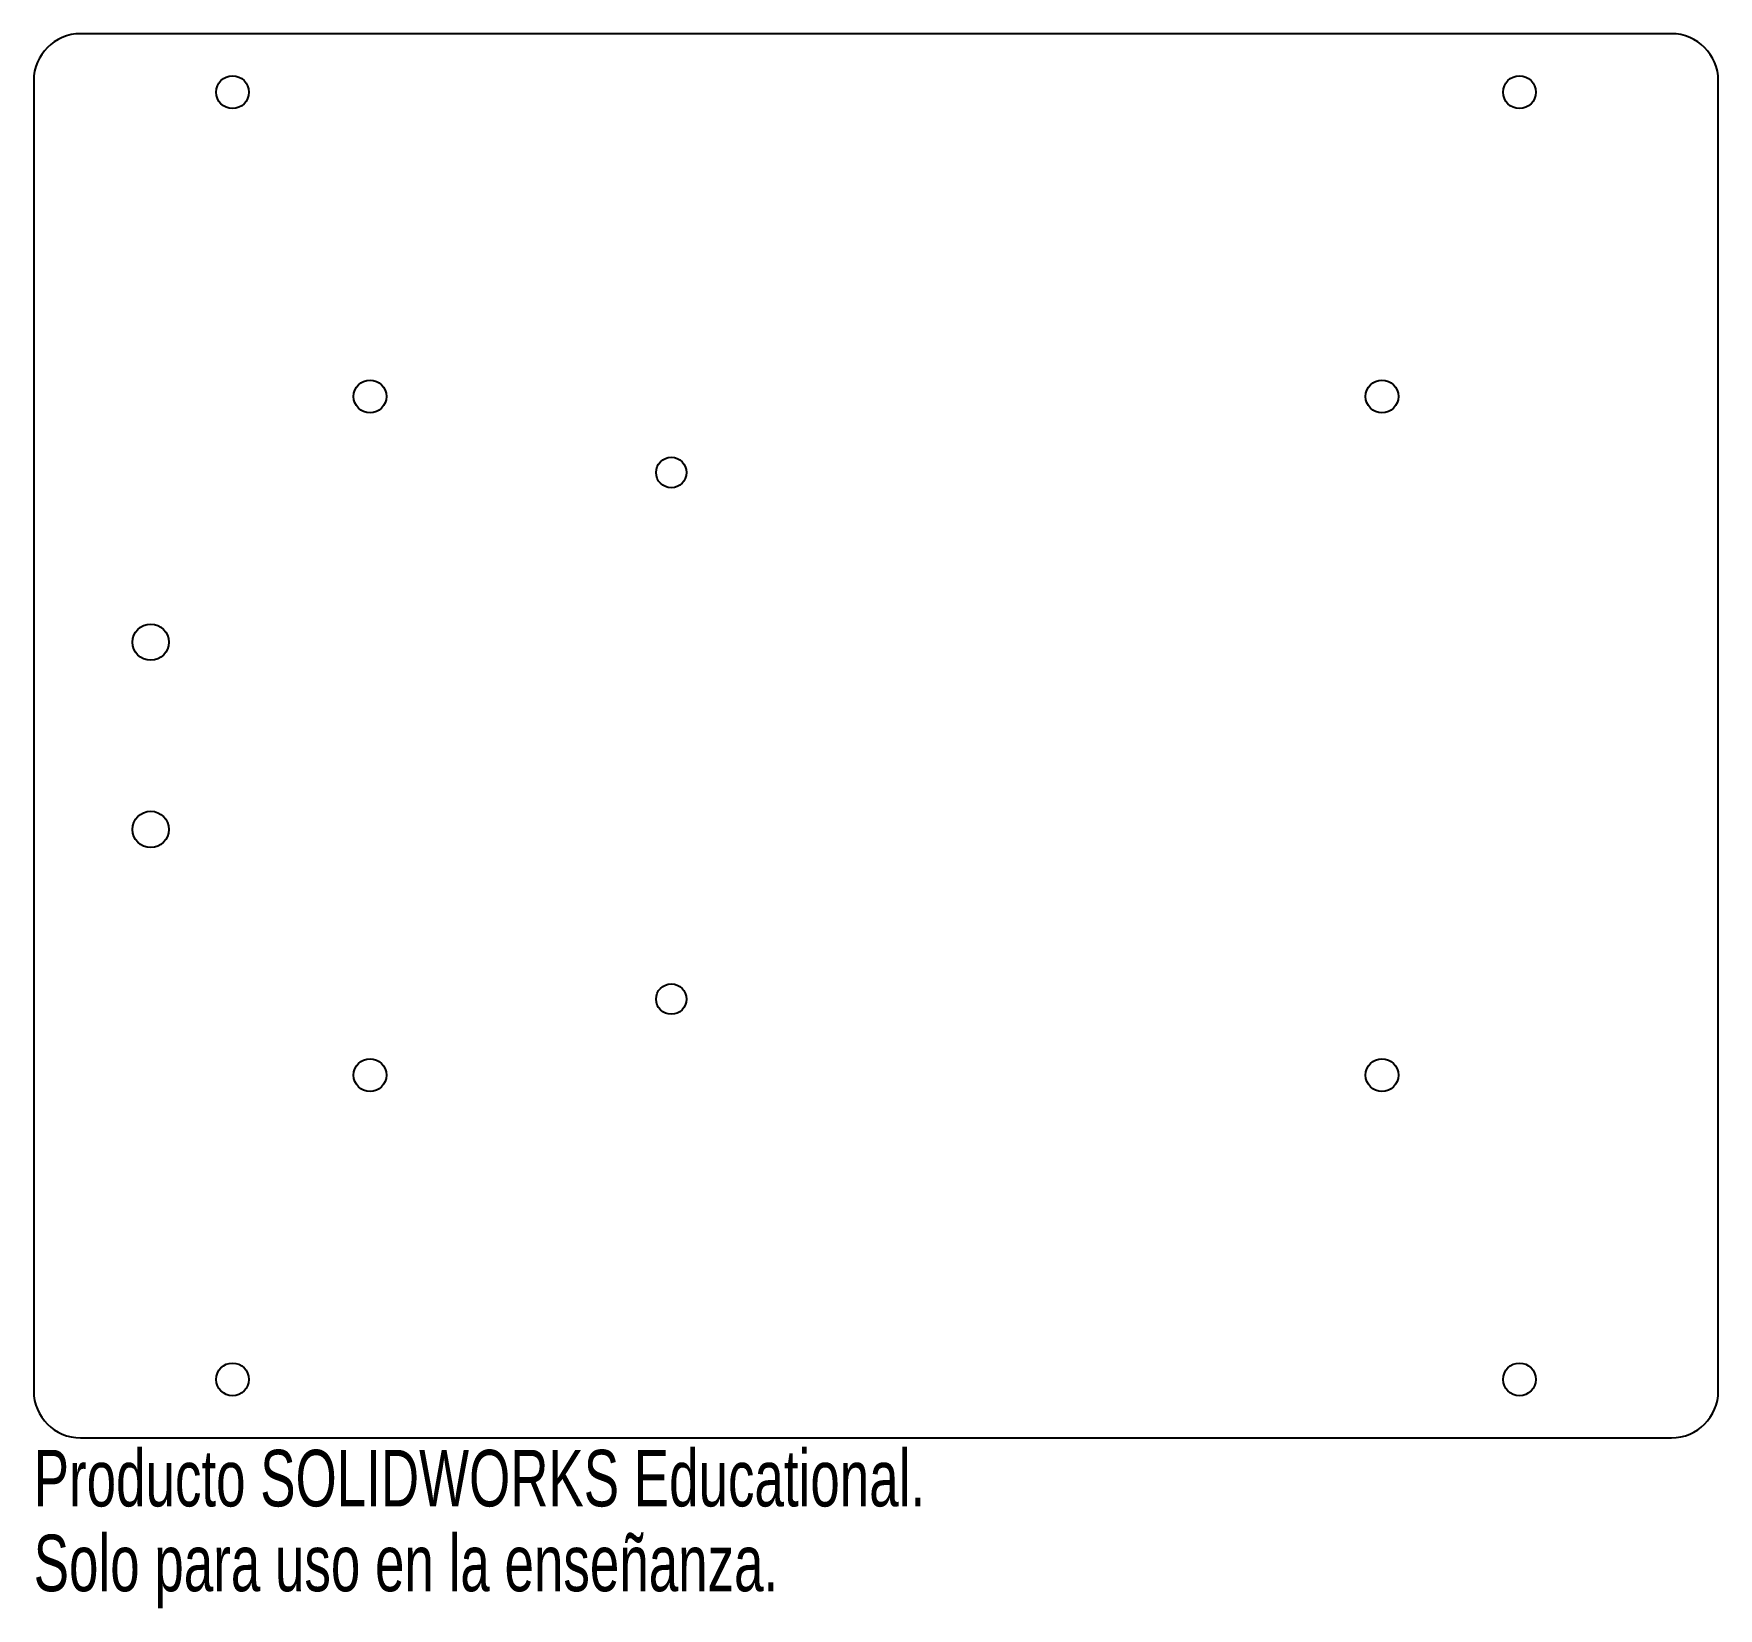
# Model space of a CAD drawing. Header units: millimetres. Extents: x -72 to 72, y -75 to 60.
import ezdxf

# ---------------------------------------------------------------- set-up
doc = ezdxf.new("R2010")
doc.units = ezdxf.units.MM
doc.styles.add('SLDTEXTSTYLE0', font='TXT', dxfattribs={"width": 0.7})

msp = doc.modelspace()

# ---------------------------------------------------------------- linework, layer by layer
at = {"color": 7, "linetype": 'Continuous', "lineweight": 25}
for p, q in [((68, 60), (-68, 60)), ((-72, 56), (-72, -56)), ((72, -56), (72, 56)), ((-68, -60), (68, -60))]:
    msp.add_line(p, q, dxfattribs=at)
for centre, radius in [((-55, 55), 1.4), ((55, 55), 1.4), ((-43.25, 29), 1.4), ((43.25, 29), 1.4), ((-17.5, 22.5), 1.3), ((-62, 8), 1.55), ((-62, -8), 1.55), ((-17.5, -22.5), 1.3), ((-43.25, -29), 1.4), ((43.25, -29), 1.4), ((-55, -55), 1.4), ((55, -55), 1.4)]:
    msp.add_circle(centre, radius, dxfattribs=at)
for centre, start, end in [((-68, 56), 90, 180), ((68, 56), 0, 90), ((-68, -56), 180, 270), ((68, -56), 270, 0)]:
    msp.add_arc(centre, 4, start, end, dxfattribs=at)

# ---------------------------------------------------------------- texts
at = {"color": 7, "linetype": 'Continuous', "char_height": 4.8336, "attachment_point": 1, "style": 'SLDTEXTSTYLE0'}
for s, insert in [('Producto SOLIDWORKS Educational.', (-72, -61.02)), ('Solo para uso en la enseñanza.', (-72, -68.27))]:
    msp.add_mtext(s, dxfattribs=dict(at, insert=insert))

doc.saveas('drawing.dxf')
